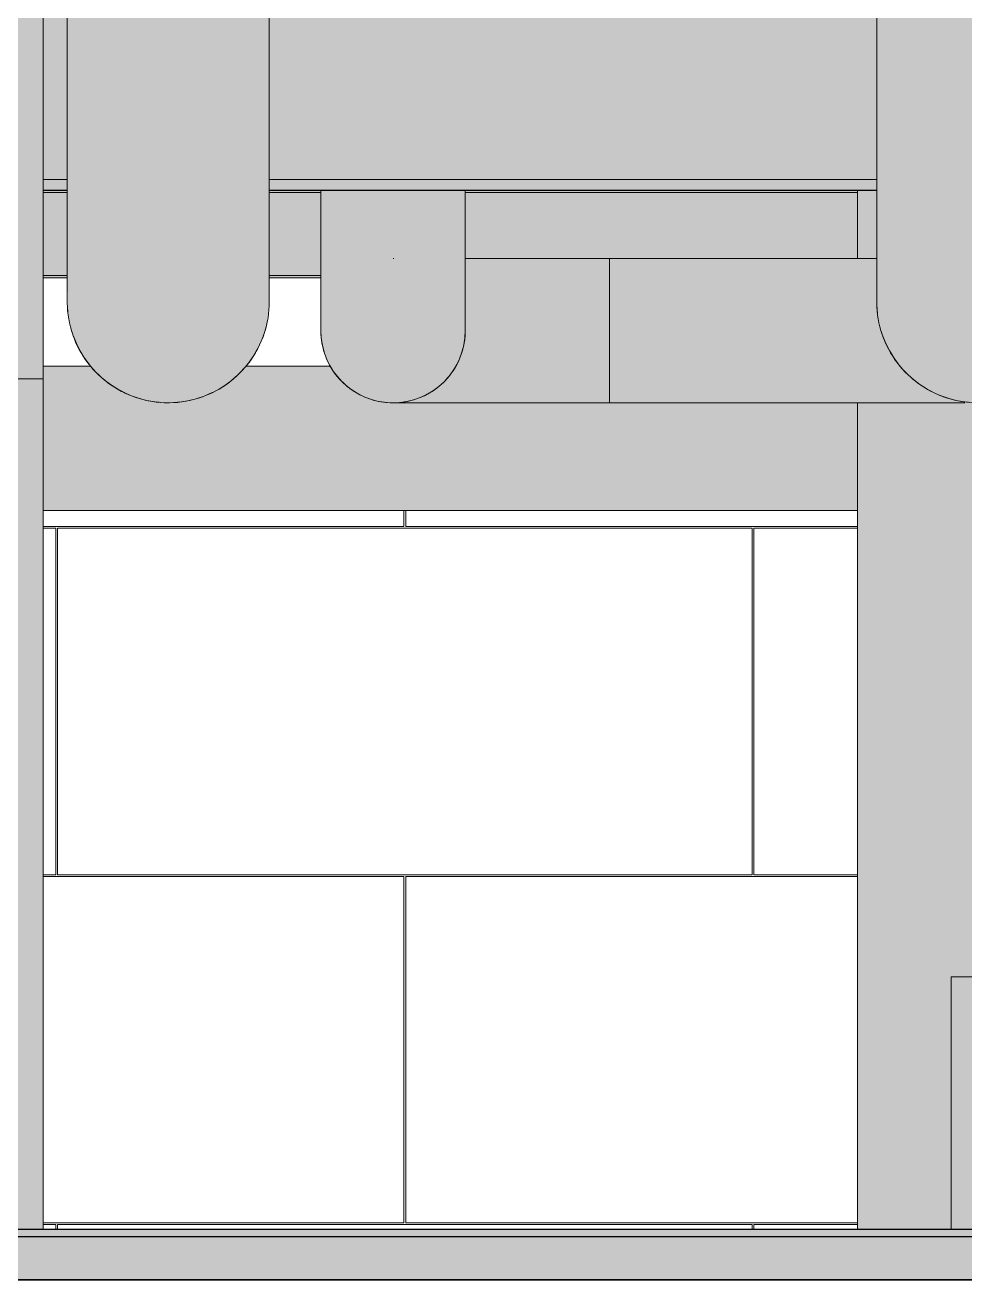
# Model space of a CAD drawing. Header units: inches. Extents: x -55396 to -733, y -290 to 853.
# Drawn here: x -13871 to -13740.7, y -6 to 167.9 of the extents above; entities that cross this region are included whole.
import ezdxf

# ---------------------------------------------------------------- set-up
doc = ezdxf.new("R2010")
doc.units = ezdxf.units.IN
doc.header["$MEASUREMENT"] = 0
for name, color, linetype, lineweight in [('A-FLOR', 192, 'Continuous', 9), ('A-WALL-PATT', 111, 'Continuous', 25), ('C-BLDG-PADS', 91, 'Continuous', 9), ('C-TOPO', 7, 'Continuous', 9), ('I-WALL', 2, 'Continuous', 9), ('L-SITE-WALL', 31, 'Continuous', 9), ('M-HVAC-DUCT', 70, 'Continuous', 9), ('M-HVAC-DUCT-ANNO', 70, 'Continuous', 9), ('Q-CASE', 31, 'Continuous', 9), ('S-BEAM', 12, 'Continuous', 9)]:
    doc.layers.add(name, color=color, linetype=linetype, lineweight=lineweight)

# ---------------------------------------------------------------- blocks, each defined once
blk = doc.blocks.new('Casework 1 - Casework 1-456223-Section 6')
at = {"layer": 'Q-CASE'}
blk.add_hatch(color=256, dxfattribs=at).paths.add_polyline_path([(-25810.96, 1), (-25742.02, 1), (-25742.02, 36), (-25850.02, 36), (-25850.02, 1)], flags=0)
for p, q in [((-25850.02, 36), (-25742.02, 36)), ((-25850.02, 1), (-25850.02, 36)), ((-25742.02, 36), (-25742.02, 1))]:
    blk.add_line(p, q, dxfattribs=at)
blk = doc.blocks.new('Round Elbow - 1_5 D-V379-Section 6')
at = {"layer": 'M-HVAC-DUCT'}
for points in [[(-25958.54, 115.55), (-25958.54, 171.55), (-25972.54, 171.55), (-25972.46, 128.57), (-25972.28, 126.93), (-25971.61, 124.58), (-25970.42, 122.19), (-25969.04, 120.32), (-25967.54, 118.83), (-25965.33, 117.33), (-25963.33, 116.4), (-25960.97, 115.76)], [(-25958.54, 115.55), (-25956.01, 115.79), (-25953.33, 116.6), (-25951.54, 117.43), (-25949.19, 119.18), (-25947.82, 120.55), (-25946.42, 122.55), (-25945.26, 125.25), (-25944.72, 127.55), (-25944.54, 130.47), (-25944.54, 171.55), (-25958.54, 171.55), (-25958.54, 115.79)]]:
    blk.add_hatch(color=256, dxfattribs=at).paths.add_polyline_path(points, flags=0)
for p, q in [((-25972.54, 171.55), (-25958.54, 171.55)), ((-25958.54, 171.55), (-25944.54, 171.55))]:
    blk.add_line(p, q, dxfattribs=at)
at = {"layer": 'M-HVAC-DUCT', "flags": 128}
for points in [[(-25972.54, 171.55), (-25972.54, 169.87), (-25972.54, 168.2), (-25972.54, 166.52), (-25972.54, 164.86), (-25972.54, 163.21), (-25972.54, 161.57), (-25972.54, 159.94), (-25972.54, 158.34), (-25972.54, 156.76), (-25972.54, 155.2), (-25972.54, 153.66), (-25972.54, 152.16), (-25972.54, 150.68), (-25972.54, 149.24), (-25972.54, 147.84), (-25972.54, 146.47), (-25972.54, 145.14), (-25972.54, 143.86), (-25972.54, 142.62), (-25972.54, 141.42), (-25972.54, 140.28), (-25972.54, 139.18), (-25972.54, 138.14), (-25972.54, 137.15), (-25972.54, 136.21), (-25972.54, 135.33), (-25972.54, 134.51), (-25972.54, 133.75), (-25972.54, 133.05), (-25972.54, 132.41), (-25972.54, 131.83), (-25972.54, 131.31), (-25972.54, 130.87), (-25972.54, 130.48), (-25972.54, 130.16), (-25972.54, 129.91), (-25972.54, 129.72), (-25972.54, 129.61), (-25972.54, 129.55), (-25972.54, 129.55)], [(-25944.54, 129.55), (-25944.54, 129.59), (-25944.54, 129.69), (-25944.54, 129.85), (-25944.54, 130.09), (-25944.54, 130.39), (-25944.54, 130.76), (-25944.54, 131.19), (-25944.54, 131.68), (-25944.54, 132.24), (-25944.54, 132.87), (-25944.54, 133.55), (-25944.54, 134.3), (-25944.54, 135.1), (-25944.54, 135.97), (-25944.54, 136.89), (-25944.54, 137.86), (-25944.54, 138.89), (-25944.54, 139.98), (-25944.54, 141.11), (-25944.54, 142.29), (-25944.54, 143.52), (-25944.54, 144.79), (-25944.54, 146.11), (-25944.54, 147.46), (-25944.54, 148.86), (-25944.54, 150.29), (-25944.54, 151.76), (-25944.54, 153.25), (-25944.54, 154.78), (-25944.54, 156.33), (-25944.54, 157.91), (-25944.54, 159.51), (-25944.54, 161.13), (-25944.54, 162.76), (-25944.54, 164.41), (-25944.54, 166.07), (-25944.54, 167.74), (-25944.54, 169.42), (-25944.54, 171.1), (-25944.54, 171.55)]]:
    blk.add_lwpolyline(points, dxfattribs=at)
at = {"layer": 'M-HVAC-DUCT'}
for start, end in [(180, 190), (270, 350), (200, 270)]:
    blk.add_arc((-25958.54, 129.55), 14, start, end, dxfattribs=at)
blk = doc.blocks.new('Round Elbow - 1_5 D-V380-Section 6')
at = {"layer": 'M-HVAC-DUCT'}
blk.add_line((-25944.54, 129.61), (-25944.54, 129.55), dxfattribs=at)
at = {"layer": 'M-HVAC-DUCT', "flags": 128}
for points in [[(-25971.71, 124.8), (-25971.78, 125), (-25971.96, 125.54), (-25972.11, 126.08), (-25972.23, 126.62), (-25972.34, 127.17), (-25972.42, 127.73), (-25972.49, 128.28), (-25972.53, 128.84), (-25972.54, 129.4), (-25972.54, 129.55)], [(-25944.54, 129.55), (-25944.55, 128.99), (-25944.59, 128.43), (-25944.64, 127.88), (-25944.72, 127.32), (-25944.75, 127.15)], [(-25944.79, 126.95), (-25944.82, 126.77), (-25944.95, 126.22), (-25945.09, 125.68), (-25945.25, 125.15), (-25945.38, 124.78)], [(-25970.45, 122.2), (-25970.62, 122.46), (-25970.89, 122.95), (-25971.15, 123.45), (-25971.38, 123.96), (-25971.59, 124.48), (-25971.69, 124.74)], [(-25945.39, 124.75), (-25945.44, 124.62), (-25945.65, 124.1), (-25945.88, 123.59), (-25946.13, 123.09), (-25946.39, 122.6), (-25946.68, 122.11), (-25946.99, 121.65), (-25947.31, 121.19), (-25947.66, 120.75), (-25947.81, 120.57)], [(-25967.57, 118.85), (-25967.78, 119.03), (-25968.19, 119.4), (-25968.59, 119.8), (-25968.97, 120.21), (-25969.33, 120.63), (-25969.68, 121.07), (-25970.01, 121.52), (-25970.32, 121.99), (-25970.43, 122.16)], [(-25948.22, 120.1), (-25948.4, 119.91), (-25948.79, 119.51), (-25949.2, 119.13), (-25949.62, 118.76), (-25950.06, 118.41), (-25950.51, 118.08), (-25950.98, 117.77), (-25951.46, 117.48), (-25951.95, 117.2), (-25952.28, 117.03)], [(-25947.83, 120.54), (-25948.02, 120.32), (-25948.19, 120.13)], [(-25964.77, 117.02), (-25965.01, 117.13), (-25965.5, 117.4), (-25965.98, 117.69), (-25966.45, 118), (-25966.9, 118.32), (-25967.35, 118.67), (-25967.53, 118.82)], [(-25963.35, 116.4), (-25963.48, 116.45), (-25964, 116.66), (-25964.51, 116.88), (-25964.76, 117.01)], [(-25952.3, 117.02), (-25952.44, 116.95), (-25952.95, 116.72), (-25953.47, 116.5), (-25953.73, 116.41)], [(-25961.01, 115.77), (-25961.33, 115.83), (-25961.87, 115.95), (-25962.41, 116.1), (-25962.95, 116.26), (-25963.32, 116.39)], [(-25959.86, 115.62), (-25960.22, 115.65), (-25960.77, 115.73), (-25960.96, 115.76)], [(-25958.54, 115.55), (-25959.1, 115.56), (-25959.66, 115.6), (-25959.81, 115.61)], [(-25954.74, 116.08), (-25955.07, 115.99), (-25955.61, 115.86), (-25956.16, 115.76), (-25956.72, 115.67), (-25957.27, 115.61), (-25957.83, 115.57), (-25958.39, 115.55), (-25958.54, 115.55)], [(-25953.77, 116.39), (-25954, 116.31), (-25954.53, 116.14), (-25954.69, 116.1)]]:
    blk.add_lwpolyline(points, dxfattribs=at)
blk = doc.blocks.new('Round Elbow - 1_5 D-V385-Section 6')
at = {"layer": 'M-HVAC-DUCT', "flags": 128}
for points in [[(-25859.52, 124.8), (-25859.6, 125), (-25859.77, 125.54), (-25859.92, 126.08), (-25860.05, 126.62), (-25860.15, 127.17), (-25860.24, 127.73), (-25860.3, 128.28), (-25860.34, 128.84), (-25860.36, 129.4), (-25860.36, 129.55)], [(-25832.36, 129.55), (-25832.37, 128.99), (-25832.4, 128.43), (-25832.46, 127.88), (-25832.54, 127.32), (-25832.57, 127.15)], [(-25832.6, 126.95), (-25832.64, 126.77), (-25832.76, 126.22), (-25832.9, 125.68), (-25833.07, 125.15), (-25833.2, 124.78)], [(-25858.27, 122.2), (-25858.43, 122.46), (-25858.7, 122.95), (-25858.96, 123.45), (-25859.19, 123.96), (-25859.41, 124.48), (-25859.5, 124.74)], [(-25833.21, 124.75), (-25833.25, 124.62), (-25833.46, 124.1), (-25833.69, 123.59), (-25833.94, 123.09), (-25834.21, 122.6), (-25834.5, 122.11), (-25834.8, 121.65), (-25835.13, 121.19), (-25835.47, 120.75), (-25835.62, 120.57)], [(-25855.38, 118.85), (-25855.59, 119.03), (-25856, 119.4), (-25856.4, 119.8), (-25856.78, 120.21), (-25857.15, 120.63), (-25857.5, 121.07), (-25857.83, 121.52), (-25858.14, 121.99), (-25858.24, 122.16)], [(-25836.03, 120.1), (-25836.21, 119.91), (-25836.6, 119.51), (-25837.01, 119.13), (-25837.44, 118.76), (-25837.88, 118.41), (-25838.33, 118.08), (-25838.79, 117.77), (-25839.27, 117.48), (-25839.76, 117.2), (-25840.09, 117.03)], [(-25835.64, 120.54), (-25835.83, 120.32), (-25836, 120.13)], [(-25852.59, 117.02), (-25852.82, 117.13), (-25853.31, 117.4), (-25853.79, 117.69), (-25854.26, 118), (-25854.72, 118.32), (-25855.16, 118.67), (-25855.34, 118.82)], [(-25851.16, 116.4), (-25851.29, 116.45), (-25851.81, 116.66), (-25852.32, 116.88), (-25852.57, 117.01)], [(-25840.11, 117.02), (-25840.26, 116.95), (-25840.77, 116.72), (-25841.28, 116.5), (-25841.54, 116.41)], [(-25848.82, 115.77), (-25849.14, 115.83), (-25849.69, 115.95), (-25850.23, 116.1), (-25850.76, 116.26), (-25851.13, 116.39)], [(-25847.68, 115.62), (-25848.03, 115.65), (-25848.59, 115.73), (-25848.77, 115.76)], [(-25846.36, 115.55), (-25846.92, 115.56), (-25847.48, 115.6), (-25847.62, 115.61)], [(-25842.55, 116.08), (-25842.88, 115.99), (-25843.43, 115.86), (-25843.98, 115.76), (-25844.53, 115.67), (-25845.09, 115.61), (-25845.65, 115.57), (-25846.21, 115.55), (-25846.36, 115.55)], [(-25841.58, 116.39), (-25841.81, 116.31), (-25842.34, 116.14), (-25842.5, 116.1)]]:
    blk.add_lwpolyline(points, dxfattribs=at)
blk = doc.blocks.new('Round Elbow - 1_5 D-928584-Section 6')
at = {"layer": 'M-HVAC-DUCT'}
h = blk.add_hatch(color=256, dxfattribs=at)
h.paths.add_polyline_path([(-25917.14, 125.54), (-25917.14, 125.54), (-25917.03, 126.03)], flags=0)
h.paths.add_polyline_path([(-25916.41, 125.54), (-25916.41, 125.54), (-25916.85, 127.57)], flags=0)
h.paths.add_polyline_path([(-25916.41, 125.54), (-25916.41, 125.54), (-25916.18, 125.96)], flags=0)
h.paths.add_polyline_path([(-25897.39, 125.53), (-25897.39, 135.53), (-25917.39, 135.53), (-25917.39, 125.54), (-25897.39, 125.53)], flags=0)
h.paths.add_polyline_path([(-25906.47, 125.53), (-25906.47, 125.53), (-25906.47, 127.27)], flags=0)
h.paths.add_polyline_path([(-25915.21, 125.53), (-25915.21, 125.54), (-25914.63, 126.24)], flags=0)
h = blk.add_hatch(color=256, dxfattribs=at)
h.paths.add_polyline_path([(-25906.47, 125.53), (-25906.47, 125.53), (-25906.47, 125.53)], flags=0)
h.paths.add_polyline_path([(-25897.39, 115.53), (-25897.39, 125.53), (-25917.39, 125.54), (-25917.71, 123.14), (-25918.45, 121.13), (-25919.45, 119.5), (-25920.81, 118.03), (-25922.76, 116.71), (-25924.3, 116.03), (-25926.68, 115.59), (-25901.01, 115.53)], flags=0)
h.paths.add_polyline_path([(-25916.41, 125.54), (-25916.41, 125.53), (-25916.56, 125.25)], flags=0)
for p, q in [((-25927.37, 135.54), (-25927.29, 135.54)), ((-25897.39, 135.53), (-25897.39, 135.34)), ((-25897.39, 135.34), (-25897.39, 134.77)), ((-25897.39, 134.77), (-25897.39, 133.85)), ((-25897.39, 133.85), (-25897.39, 132.6)), ((-25897.39, 132.6), (-25897.39, 131.09)), ((-25897.39, 131.09), (-25897.39, 129.36)), ((-25897.39, 129.36), (-25897.39, 127.48)), ((-25897.39, 127.48), (-25897.39, 125.53)), ((-25897.39, 125.53), (-25897.39, 123.58)), ((-25897.39, 123.58), (-25897.39, 121.71)), ((-25897.39, 121.71), (-25897.39, 119.98)), ((-25897.39, 119.98), (-25897.39, 118.46)), ((-25897.39, 118.46), (-25897.39, 117.22)), ((-25897.39, 117.22), (-25897.39, 116.29)), ((-25897.39, 116.29), (-25897.39, 115.72)), ((-25897.39, 115.72), (-25897.39, 115.53))]:
    blk.add_line(p, q, dxfattribs=at)
at = {"layer": 'M-HVAC-DUCT', "flags": 128}
for points in [[(-25917.4, 135.53), (-25916.5, 135.53), (-25915.56, 135.53), (-25914.6, 135.53), (-25913.6, 135.53), (-25912.58, 135.53), (-25911.53, 135.53), (-25910.46, 135.53), (-25909.37, 135.53), (-25908.26, 135.53), (-25907.13, 135.53), (-25905.99, 135.53), (-25904.83, 135.53), (-25903.67, 135.53), (-25902.49, 135.53), (-25901.3, 135.53), (-25900.11, 135.53), (-25898.91, 135.53), (-25897.71, 135.53), (-25897.39, 135.53)], [(-25897.39, 115.53), (-25898.59, 115.53), (-25899.79, 115.53), (-25900.98, 115.53), (-25902.17, 115.53), (-25903.35, 115.53), (-25904.52, 115.53), (-25905.68, 115.53), (-25906.83, 115.53), (-25907.96, 115.53), (-25909.07, 115.53), (-25910.17, 115.53), (-25911.24, 115.53), (-25912.3, 115.53), (-25913.33, 115.53), (-25914.33, 115.53), (-25915.31, 115.53), (-25916.25, 115.53), (-25917.17, 115.53), (-25918.06, 115.53), (-25918.91, 115.53), (-25919.73, 115.53), (-25920.51, 115.53), (-25921.26, 115.53), (-25921.97, 115.53), (-25922.64, 115.53), (-25923.26, 115.54), (-25923.85, 115.54), (-25924.39, 115.54), (-25924.89, 115.54), (-25925.35, 115.54), (-25925.76, 115.54), (-25926.13, 115.54), (-25926.45, 115.54), (-25926.73, 115.54), (-25926.95, 115.54), (-25927.13, 115.54), (-25927.27, 115.54), (-25927.35, 115.54), (-25927.39, 115.54), (-25927.39, 115.54)]]:
    blk.add_lwpolyline(points, dxfattribs=at)
at = {"layer": 'M-HVAC-DUCT'}
for start_param, end_param in [(6.086768, 6.283117), (5.694069, 5.795395), (5.876909, 5.890418)]:
    blk.add_ellipse((-25927.39, 125.54), major_axis=(10, 0), ratio=1, start_param=start_param, end_param=end_param, dxfattribs=at)
blk = doc.blocks.new('Round Elbow - 1_5 D-928836-Section 6')
at = {"layer": 'M-HVAC-DUCT'}
for points in [[(-25927.39, 115.54), (-25927.39, 144.95), (-25937.39, 144.9), (-25937.33, 124.89), (-25937.19, 123.55), (-25936.56, 121.58), (-25935.62, 119.88), (-25934.46, 118.46), (-25932.95, 117.22), (-25931.22, 116.3), (-25929.34, 115.73)], [(-25927.39, 115.54), (-25925.44, 115.73), (-25923.27, 116.45), (-25921.83, 117.22), (-25921.83, 117.22), (-25920.32, 118.46), (-25919.08, 119.98), (-25918.04, 122.08), (-25917.55, 123.96), (-25917.39, 126.41), (-25917.39, 144.95), (-25927.39, 144.95), (-25927.39, 115.75)]]:
    blk.add_hatch(color=256, dxfattribs=at).paths.add_polyline_path(points, flags=0)
at = {"layer": 'M-HVAC-DUCT', "flags": 128}
for points in [[(-25937.39, 144.95), (-25937.39, 143.85), (-25937.39, 142.76), (-25937.39, 141.68), (-25937.39, 140.63), (-25937.39, 139.6), (-25937.39, 138.6), (-25937.39, 137.62), (-25937.39, 136.67), (-25937.39, 135.75), (-25937.39, 134.87), (-25937.39, 134.02), (-25937.39, 133.2), (-25937.39, 132.41), (-25937.39, 131.67), (-25937.39, 130.96), (-25937.39, 130.29), (-25937.39, 129.66), (-25937.39, 129.08), (-25937.39, 128.53), (-25937.39, 128.03), (-25937.39, 127.57), (-25937.39, 127.16), (-25937.39, 126.8), (-25937.39, 126.47), (-25937.39, 126.2), (-25937.39, 125.97), (-25937.39, 125.79), (-25937.39, 125.66), (-25937.39, 125.57), (-25937.39, 125.54), (-25937.39, 125.54)], [(-25917.39, 125.54), (-25917.39, 125.56), (-25917.39, 125.63), (-25917.39, 125.75), (-25917.39, 125.92), (-25917.39, 126.13), (-25917.39, 126.4), (-25917.39, 126.7), (-25917.39, 127.06), (-25917.39, 127.46), (-25917.39, 127.9), (-25917.39, 128.39), (-25917.39, 128.93), (-25917.39, 129.5), (-25917.39, 130.12), (-25917.39, 130.78), (-25917.39, 131.47), (-25917.39, 132.21), (-25917.39, 132.98), (-25917.39, 133.79), (-25917.39, 134.63), (-25917.39, 135.51), (-25917.39, 136.42), (-25917.39, 137.36), (-25917.39, 138.33), (-25917.39, 139.33), (-25917.39, 140.35), (-25917.39, 141.4), (-25917.39, 142.47), (-25917.39, 143.56), (-25917.39, 144.66), (-25917.39, 144.95)], [(-25927.39, 115.54), (-25927.79, 115.54), (-25928.19, 115.57), (-25928.59, 115.61), (-25928.98, 115.66), (-25929.38, 115.74), (-25929.77, 115.82), (-25930.15, 115.93), (-25930.54, 116.04), (-25930.91, 116.18), (-25931.28, 116.33), (-25931.65, 116.49), (-25932.01, 116.67), (-25932.36, 116.86), (-25932.7, 117.06), (-25933.04, 117.28), (-25933.36, 117.51), (-25933.68, 117.76), (-25933.98, 118.02), (-25934.28, 118.29), (-25934.56, 118.57), (-25934.84, 118.86), (-25935.1, 119.16), (-25935.35, 119.48), (-25935.58, 119.8), (-25935.8, 120.13), (-25936.01, 120.47), (-25936.21, 120.82), (-25936.39, 121.18), (-25936.56, 121.54), (-25936.71, 121.91), (-25936.85, 122.29), (-25936.97, 122.67), (-25937.08, 123.05), (-25937.17, 123.44), (-25937.24, 123.84), (-25937.3, 124.23), (-25937.35, 124.63), (-25937.38, 125.03), (-25937.39, 125.43), (-25937.39, 125.54)], [(-25917.39, 125.54), (-25917.4, 125.14), (-25917.42, 124.74), (-25917.46, 124.34), (-25917.52, 123.94), (-25917.59, 123.55), (-25917.68, 123.16), (-25917.78, 122.77), (-25917.9, 122.39), (-25918.03, 122.01), (-25918.18, 121.64), (-25918.34, 121.28), (-25918.52, 120.92), (-25918.71, 120.57), (-25918.92, 120.22), (-25919.14, 119.89), (-25919.37, 119.56), (-25919.61, 119.25), (-25919.87, 118.94), (-25920.14, 118.65), (-25920.42, 118.36), (-25920.72, 118.09), (-25921.02, 117.83), (-25921.33, 117.58), (-25921.66, 117.34), (-25921.99, 117.12), (-25922.33, 116.91), (-25922.68, 116.72), (-25923.03, 116.53), (-25923.4, 116.37), (-25923.77, 116.22), (-25924.14, 116.08), (-25924.52, 115.96), (-25924.91, 115.85), (-25925.3, 115.76), (-25925.69, 115.68), (-25926.09, 115.62), (-25926.48, 115.58), (-25926.88, 115.55), (-25927.28, 115.54), (-25927.39, 115.54)]]:
    blk.add_lwpolyline(points, dxfattribs=at)
at = {"layer": 'M-HVAC-DUCT'}
for start, end in [(180, 270), (270, 360)]:
    blk.add_arc((-25927.39, 125.54), 10, start, end, dxfattribs=at)
blk = doc.blocks.new('W-Wide Flange - W12X19-1098908-Section 6')
at = {"layer": 'S-BEAM'}
h = blk.add_hatch(color=256, dxfattribs=at)
h.paths.add_polyline_path([(-26260.64, 144.7), (-26128.02, 144.78), (-26128.02, 144.95), (-26260.64, 144.95), (-26260.64, 144.78)], flags=0)
h.paths.add_polyline_path([(-25863.02, 144.7), (-25863.02, 144.95), (-25917.39, 144.9), (-25917.39, 144.7), (-25880.07, 144.7)], flags=0)
h.paths.add_polyline_path([(-25944.54, 144.7), (-25937.39, 144.78), (-25937.39, 144.95), (-25944.54, 144.95), (-25944.54, 144.78)], flags=0)
h.paths.add_polyline_path([(-25975.89, 144.7), (-25972.54, 144.78), (-25972.54, 144.95), (-25975.89, 144.95), (-25975.89, 144.78)], flags=0)
h = blk.add_hatch(color=256, dxfattribs=at)
h.paths.add_polyline_path([(-25944.3, 144.18), (-25937.39, 144.18), (-25937.39, 144.7), (-25944.54, 144.62), (-25944.54, 144.18)], flags=0)
h.paths.add_polyline_path([(-26260.23, 144.18), (-26128.02, 144.18), (-26128.02, 144.7), (-26260.64, 144.63), (-26260.64, 144.18)], flags=0)
h.paths.add_polyline_path([(-25975.89, 144.18), (-25972.54, 144.18), (-25972.54, 144.7), (-25975.89, 144.62), (-25975.89, 144.3)], flags=0)
h.paths.add_polyline_path([(-25863.02, 144.18), (-25863.02, 144.7), (-25917.39, 144.62), (-25917.39, 144.18), (-25880.07, 144.18)], flags=0)
h = blk.add_hatch(color=256, dxfattribs=at)
h.paths.add_polyline_path([(-26260.64, 133.73), (-26128.02, 133.73), (-26128.02, 144.18), (-26260.64, 144.18), (-26260.64, 135.02)], flags=0)
h.paths.add_polyline_path([(-25937.39, 133.73), (-25937.39, 144.18), (-25944.54, 144.18), (-25944.54, 133.73), (-25940.55, 133.73)], flags=0)
h.paths.add_polyline_path([(-25975.89, 133.73), (-25972.54, 133.73), (-25972.58, 144.18), (-25975.89, 144.18), (-25975.89, 135.02)], flags=0)
h.paths.add_polyline_path([(-25863.02, 135.53), (-25863.02, 144.18), (-25917.39, 144.18), (-25917.39, 135.53), (-25880.07, 135.53)], flags=0)
h = blk.add_hatch(color=256, dxfattribs=at)
h.paths.add_polyline_path([(-25937.39, 133.2), (-25937.39, 133.73), (-25944.54, 133.71), (-25944.54, 133.2), (-25940.55, 133.2)], flags=0)
h.paths.add_polyline_path([(-26156.55, 133.2), (-26128.02, 133.27), (-26128.02, 133.73), (-26260.64, 133.73), (-26260.64, 133.2), (-26191.11, 133.2)], flags=0)
h.paths.add_polyline_path([(-25975.89, 133.2), (-25972.54, 133.27), (-25972.54, 133.73), (-25975.89, 133.72), (-25975.89, 133.22)], flags=0)
h = blk.add_hatch(color=256, dxfattribs=at)
h.paths.add_polyline_path([(-25940.55, 132.85), (-25937.39, 132.85), (-25937.39, 133.2), (-25944.54, 133.18), (-25944.52, 132.85), (-25944.1, 132.85)], flags=0)
h.paths.add_polyline_path([(-26260.23, 132.85), (-26128.02, 132.85), (-26128.02, 133.2), (-26260.64, 133.2), (-26260.64, 132.85)], flags=0)
h.paths.add_polyline_path([(-25975.89, 132.85), (-25972.54, 132.85), (-25972.55, 133.2), (-25975.89, 133.2)], flags=0)
for p, q in [((-25975.89, 144.7), (-25972.54, 144.7)), ((-25944.54, 144.7), (-25937.39, 144.7)), ((-25917.39, 144.7), (-25863.02, 144.7)), ((-25975.89, 133.2), (-25972.54, 133.2)), ((-25975.89, 132.85), (-25972.54, 132.85)), ((-25944.54, 133.2), (-25937.39, 133.2)), ((-25944.54, 132.85), (-25937.39, 132.85))]:
    blk.add_line(p, q, dxfattribs=at)
blk = doc.blocks.new('columns and girder2 - one-V463-Section 6')
at = {"layer": 'S-BEAM'}
for points in [[(-25983.75, 118.85), (-25975.89, 118.85), (-25975.89, 294.08), (-25985.89, 294.08), (-25985.89, 118.85)], [(-25985.89, 1), (-25975.89, 1), (-25975.89, 118.85), (-25985.89, 118.85), (-25985.89, 76.43)]]:
    blk.add_hatch(color=256, dxfattribs=at).paths.add_polyline_path(points, flags=0)
for p, q in [((-25975.89, 294.08), (-25975.89, 118.85)), ((-25975.89, 118.85), (-25985.89, 118.85)), ((-25975.89, 118.85), (-25975.89, 1))]:
    blk.add_line(p, q, dxfattribs=at)
blk = doc.blocks.new('Girt_C - 10_D-1179802-Section 6')
at = {"layer": 'S-BEAM'}
h = blk.add_hatch(color=256, dxfattribs=at)
h.paths.add_polyline_path([(-25741.84, 145.13), (-25739.64, 145.13), (-25739.64, 146.5), (-25832.36, 146.5), (-25832.36, 145.13), (-25759.12, 145.13)], flags=0)
h.paths.add_polyline_path([(-26260.23, 145.13), (-25985.89, 145.13), (-25985.89, 146.5), (-26260.64, 146.5), (-26260.64, 145.13)], flags=0)
h.paths.add_polyline_path([(-25860.36, 145.13), (-25860.36, 146.5), (-25944.54, 146.5), (-25944.54, 145.13), (-25862.79, 145.13)], flags=0)
h.paths.add_polyline_path([(-25972.54, 145.13), (-25972.54, 146.5), (-25975.89, 146.5), (-25975.89, 145.13), (-25975.11, 145.13)], flags=0)
h = blk.add_hatch(color=256, dxfattribs=at)
h.paths.add_polyline_path([(-25739.64, 144.95), (-25739.64, 145.13), (-25832.36, 145.13), (-25832.36, 144.95), (-25741.84, 144.95)], flags=0)
h.paths.add_polyline_path([(-26018.31, 144.95), (-25985.89, 145.01), (-25985.89, 145.13), (-26260.64, 145.13), (-26260.64, 144.95), (-26026.95, 144.95)], flags=0)
h.paths.add_polyline_path([(-25860.36, 144.95), (-25860.36, 145.13), (-25944.54, 145.13), (-25944.54, 144.95), (-25862.79, 144.95)], flags=0)
h.paths.add_polyline_path([(-25975.89, 144.95), (-25972.54, 145.01), (-25972.54, 145.13), (-25975.89, 145.13), (-25975.89, 144.95)], flags=0)
for p, q in [((-25975.89, 144.95), (-25972.54, 144.95)), ((-25944.54, 144.95), (-25860.36, 144.95))]:
    blk.add_line(p, q, dxfattribs=at)

msp = doc.modelspace()

# ---------------------------------------------------------------- hatches: boundary and pattern name
at = {"layer": 'A-FLOR'}
msp.add_hatch(color=256, dxfattribs=at).paths.add_polyline_path([(-13357.97, 0), (-12496, 0), (-12496, 1), (-13903.25, 1), (-13903.25, 0), (-13392.53, 0)], flags=0)
at = {"layer": 'A-WALL-PATT', "lineweight": 9}
h = msp.add_hatch(dxfattribs=at)
h.set_pattern_fill('FP_29', color=256, style=0, pattern_type=2)
h.set_pattern_definition([(90, (-37026.9, -1108), (-193, -193), [48, -145]), (180, (-37026.9, -1108), (-2e-14, -193), [96.25, -96.75]), (270, (-37123.16, -1060), (-193, -193), [48, -145]), (180, (-37026.9, -1060), (-2e-14, -193), [96.25, -96.75]), (270, (-37123.4, -1060), (-193, -193), [48, -145]), (180, (-37123.4, -1060), (-2e-14, -193), [96.25, -96.75]), (90, (-37219.66, -1108), (-193, -193), [48, -145]), (180, (-37123.4, -1108), (-2e-14, -193), [96.25, -96.75]), (90, (-37074.9, -1059.75), (-193, -193), [48, -145]), (180, (-37026.66, -1059.75), (-2e-14, -193), [48.25, -144.75]), (180, (-37026.66, -1011.75), (-2e-14, -193), [48.25, -144.75]), (90, (-37171.4, -1059.75), (-193, -193), [48, -145]), (180, (-37075.16, -1059.75), (-2e-14, -193), [96.25, -96.75]), (270, (-37075.16, -1011.75), (-193, -193), [48, -145]), (180, (-37075.16, -1011.75), (-2e-14, -193), [96.25, -96.75]), (180, (-37171.66, -1059.75), (-2e-14, -193), [48, -145]), (270, (-37171.66, -1011.75), (-193, -193), [48, -145]), (180, (-37171.66, -1011.75), (-2e-14, -193), [48, -145]), (90, (-37026.9, -1011.5), (-193, -193), [48, -145]), (180, (-37026.9, -1011.5), (-2e-14, -193), [96.25, -96.75]), (270, (-37123.16, -963.5), (-193, -193), [48, -145]), (180, (-37026.9, -963.5), (-2e-14, -193), [96.25, -96.75]), (270, (-37123.4, -963.5), (-193, -193), [48, -145]), (180, (-37123.4, -963.5), (-2e-14, -193), [96.25, -96.75]), (270, (-37219.66, -963.5), (-193, -193), [48, -145]), (180, (-37123.4, -1011.5), (-2e-14, -193), [96.25, -96.75]), (90, (-37074.9, -963.25), (-193, -193), [48, -145]), (180, (-37026.66, -963.25), (-2e-14, -193), [48.25, -144.75]), (180, (-37026.66, -915.25), (-2e-14, -193), [48.25, -144.75]), (90, (-37171.4, -963.25), (-193, -193), [48, -145]), (180, (-37075.16, -963.25), (-2e-14, -193), [96.25, -96.75]), (270, (-37075.16, -915.25), (-193, -193), [48, -145]), (180, (-37075.16, -915.25), (-2e-14, -193), [96.25, -96.75]), (180, (-37171.66, -963.25), (-2e-14, -193), [48, -145]), (270, (-37171.66, -915.25), (-193, -193), [48, -145]), (180, (-37171.66, -915.25), (-2e-14, -193), [48, -145])])
h.paths.add_polyline_path([(-12597.67, 1), (-12522.62, 1), (-12522.62, 98.25), (-12431, 98.25), (-12431, 176), (-12710.5, 176), (-12710.5, 1)], flags=0)
h.paths.add_polyline_path([(-12720.5, 1), (-12720.5, 176), (-12838.24, 176), (-12841.96, 164.31), (-12837.28, 164.31), (-12837.21, 160.19), (-12837.09, 160.19), (-12837.09, 157.56), (-12815.21, 157.56), (-12815.21, 156), (-12813.21, 156), (-12813.21, 114), (-12843.74, 113.93), (-12844.23, 113.11), (-12844.38, 112.5), (-12845.05, 108.24), (-12845.27, 104.39), (-12845.29, 101.31), (-12853.21, 101.31), (-12853.18, 105.72), (-12853.51, 109.44), (-12854.27, 113.3), (-12854.79, 114), (-12885.21, 114.02), (-12885.21, 156), (-12883.21, 156), (-12883.21, 157.56), (-12861.34, 157.56), (-12861.27, 160.19), (-12861.15, 160.19), (-12861.09, 164.31), (-12856.47, 164.31), (-12860.19, 176), (-13000, 176), (-13000, 1), (-12812.12, 1), (-12812.12, 98.25), (-12738.25, 98.25), (-12738.25, 1)], flags=0)
h.paths.add_polyline_path([(-13150.61, 1), (-13053.37, 1), (-13053.37, 98.25), (-13010, 98.25), (-13010, 176), (-13289.5, 176), (-13289.5, 1), (-13288.85, 1)], flags=0)
h.paths.add_polyline_path([(-13632.25, 1), (-13589, 1), (-13589, 176), (-13724.96, 176), (-13724.96, 146.5), (-13632.25, 146.5), (-13632.25, 76.43)], flags=0)
h.paths.add_polyline_path([(-13579, 1), (-13455.37, 1), (-13455.37, 98.25), (-13374.87, 98.25), (-13374.87, 1), (-13299.5, 1), (-13299.5, 176), (-13503.8, 176), (-13507.53, 164.31), (-13502.84, 164.31), (-13502.78, 160.19), (-13502.66, 160.19), (-13502.66, 157.56), (-13480.78, 157.56), (-13480.78, 156), (-13478.78, 156), (-13478.78, 114), (-13509.31, 113.93), (-13509.82, 113.35), (-13509.87, 113.28), (-13510.71, 107.11), (-13510.84, 104.39), (-13510.86, 101.31), (-13518.78, 101.31), (-13518.75, 105.72), (-13519.01, 109.05), (-13519.85, 113.43), (-13520.02, 113.58), (-13520.34, 114), (-13550.78, 114), (-13550.78, 156), (-13548.78, 156), (-13548.78, 157.56), (-13526.91, 157.56), (-13526.83, 160.19), (-13526.72, 160.19), (-13526.66, 164.31), (-13522.03, 164.31), (-13525.76, 176), (-13579, 176), (-13579, 29.58)], flags=0)
h.paths.add_polyline_path([(-11552.5, 98.25), (-11273, 98.25), (-11273, 176), (-11552.5, 176), (-11552.5, 115.49)], flags=0)
h.paths.add_polyline_path([(-12321.19, 98.25), (-12141.5, 98.25), (-12141.5, 176), (-12421, 176), (-12421, 98.25), (-12390.31, 98.25)], flags=0)
h.paths.add_polyline_path([(-11263, 98.25), (-10983.5, 98.25), (-10983.5, 176), (-11263, 176), (-11263, 115.49)], flags=0)
h.paths.add_polyline_path([(-11562.5, 98.25), (-11562.5, 176), (-11842, 176), (-11842, 98.25), (-11630.01, 98.25)], flags=0)
h.paths.add_polyline_path([(-10748.75, 98.25), (-10694.75, 98.25), (-10694.75, 176), (-10706.5, 176), (-10706.55, 144.78), (-10706.74, 142.8), (-10707.65, 139.9), (-10708.59, 138.01), (-10710.15, 135.95), (-10712.15, 134.16), (-10714.63, 132.7), (-10716.67, 131.91), (-10719.21, 131.44), (-10721.79, 131.44), (-10724.49, 131.98), (-10727.09, 133.06), (-10727.81, 133.47), (-10729.52, 134.67), (-10731.47, 136.73), (-10732.81, 138.78), (-10733.76, 141.02), (-10734.3, 143.08), (-10734.5, 146.3), (-10734.5, 176), (-10973.5, 176), (-10973.5, 98.25), (-10766.03, 98.25)], flags=0)
h.paths.add_polyline_path([(-12131.5, 98.25), (-11852, 98.25), (-11852, 176), (-12131.5, 176), (-12131.5, 114.74)], flags=0)
h.paths.add_polyline_path([(-10754.92, 112.79), (-10757.39, 113.01), (-10759.89, 113.72), (-10761.92, 114.67), (-10764.22, 116.38), (-10765.86, 118.1), (-10767.18, 120.1), (-10768.15, 122.31), (-10768.74, 124.8), (-10768.92, 127.09), (-10768.71, 129.52), (-10768.07, 131.88), (-10767.04, 134.09), (-10765.64, 136.08), (-10763.92, 137.81), (-10761.92, 139.21), (-10759.71, 140.24), (-10757.35, 140.87), (-10754.92, 141.08), (-10752.49, 140.87), (-10750.13, 140.24), (-10747.92, 139.21), (-10745.92, 137.81), (-10744.19, 136.08), (-10742.79, 134.09), (-10741.76, 131.88), (-10741.13, 129.52), (-10740.92, 126.8), (-10741.13, 124.37), (-10741.76, 122.01), (-10742.79, 119.8), (-10744.46, 117.53), (-10745.92, 116.07), (-10747.92, 114.67), (-10750.13, 113.64), (-10752.49, 113), (-10754.22, 112.85)], flags=0)
h.paths.add_polyline_path([(-10684, 146.25), (-10684, 146.25), (-10684, 149.67)], flags=0)
h.paths.add_polyline_path([(-13752.96, 146.5), (-13752.96, 176), (-13837.15, 176), (-13837.15, 146.5), (-13753.89, 146.5)], flags=0)
h.paths.add_polyline_path([(-13865.15, 146.5), (-13865.15, 176), (-13868.5, 176), (-13868.5, 146.5), (-13866.08, 146.5)], flags=0)
h.paths.add_polyline_path([(-13878.5, 146.5), (-13878.5, 176), (-14153.25, 176), (-14153.25, 146.5), (-13885, 146.5)], flags=0)
h.paths.add_polyline_path([(-12855.84, 157.94), (-12857.06, 157.56), (-12856.72, 157.62), (-12856.72, 157.71), (-12856.65, 157.72)], flags=0)
h.paths.add_polyline_path([(-12854.31, 157.56), (-12855.15, 160.19), (-12859.09, 160.19), (-12859.09, 157.94), (-12855.84, 157.94), (-12855.84, 157.56)], flags=0)
h.paths.add_polyline_path([(-12841.36, 157.56), (-12841.5, 157.68), (-12841.67, 157.66), (-12841.67, 157.56), (-12841.37, 157.56)], flags=0)
h.paths.add_polyline_path([(-13522.38, 157.56), (-13522.28, 157.62), (-13522.28, 157.71), (-13522.49, 157.56)], flags=0)
h.paths.add_polyline_path([(-13506.93, 157.56), (-13507.07, 157.68), (-13507.23, 157.66), (-13507.23, 157.56), (-13506.94, 157.56)], flags=0)
h.paths.add_polyline_path([(-12844.12, 157.56), (-12842.59, 157.62), (-12842.59, 157.94), (-12839.34, 157.94), (-12839.34, 160.19), (-12843.28, 160.19), (-12844.11, 157.58)], flags=0)
h.paths.add_polyline_path([(-13521.41, 157.56), (-13519.9, 157.62), (-13520.72, 160.19), (-13524.66, 160.19), (-13524.66, 157.94), (-13521.41, 157.94), (-13521.41, 157.58)], flags=0)
h.paths.add_polyline_path([(-13508.16, 157.56), (-13508.16, 157.94), (-13504.91, 157.94), (-13504.91, 160.19), (-13508.85, 160.19), (-13509.68, 157.56)], flags=0)
h.paths.add_polyline_path([(-12853.19, 164.31), (-12852.53, 164.31), (-12852.53, 176), (-12856.92, 176), (-12853.19, 164.31)], flags=0)
h.paths.add_polyline_path([(-13518.76, 164.31), (-13518.09, 164.31), (-13518.09, 176), (-13522.49, 176), (-13518.76, 164.31)], flags=0)
h.paths.add_polyline_path([(-13510.8, 164.31), (-13507.07, 176), (-13511.47, 176), (-13511.47, 164.31)], flags=0)
h.paths.add_polyline_path([(-12845.23, 164.31), (-12841.51, 176), (-12845.9, 176), (-12845.9, 164.31)], flags=0)
h = msp.add_hatch(dxfattribs=at)
h.set_pattern_fill('FP_37', color=256, style=0, pattern_type=2)
h.set_pattern_definition([(90, (-37991.9, 146.5), (-193, -193), [48, -145]), (180, (-37991.9, 146.5), (-2e-14, -193), [96.25, -96.75]), (270, (-38088.16, 194.5), (-193, -193), [48, -145]), (180, (-37991.9, 194.5), (-2e-14, -193), [96.25, -96.75]), (270, (-38088.4, 194.5), (-193, -193), [48, -145]), (180, (-38088.4, 194.5), (-2e-14, -193), [96.25, -96.75]), (90, (-38184.66, 146.5), (-193, -193), [48, -145]), (180, (-38088.4, 146.5), (-2e-14, -193), [96.25, -96.75]), (90, (-38039.9, 194.75), (-193, -193), [48, -145]), (180, (-37991.66, 194.75), (-2e-14, -193), [48.25, -144.75]), (180, (-37991.66, 242.75), (-2e-14, -193), [48.25, -144.75]), (90, (-38136.4, 194.75), (-193, -193), [48, -145]), (180, (-38040.16, 194.75), (-2e-14, -193), [96.25, -96.75]), (270, (-38040.16, 242.75), (-193, -193), [48, -145]), (180, (-38040.16, 242.75), (-2e-14, -193), [96.25, -96.75]), (180, (-38136.66, 194.75), (-2e-14, -193), [48, -145]), (270, (-38136.66, 242.75), (-193, -193), [48, -145]), (180, (-38136.66, 242.75), (-2e-14, -193), [48, -145]), (90, (-37991.9, 243), (-193, -193), [48, -145]), (180, (-37991.9, 243), (-2e-14, -193), [96.25, -96.75]), (270, (-38088.16, 291), (-193, -193), [48, -145]), (180, (-37991.9, 291), (-2e-14, -193), [96.25, -96.75]), (270, (-38088.4, 291), (-193, -193), [48, -145]), (180, (-38088.4, 291), (-2e-14, -193), [96.25, -96.75]), (270, (-38184.66, 291), (-193, -193), [48, -145]), (180, (-38088.4, 243), (-2e-14, -193), [96.25, -96.75]), (90, (-38039.9, 291.25), (-193, -193), [48, -145]), (180, (-37991.66, 291.25), (-2e-14, -193), [48.25, -144.75]), (180, (-37991.66, 339.25), (-2e-14, -193), [48.25, -144.75]), (90, (-38136.4, 291.25), (-193, -193), [48, -145]), (180, (-38040.16, 291.25), (-2e-14, -193), [96.25, -96.75]), (270, (-38040.16, 339.25), (-193, -193), [48, -145]), (180, (-38040.16, 339.25), (-2e-14, -193), [96.25, -96.75]), (180, (-38136.66, 291.25), (-2e-14, -193), [48, -145]), (270, (-38136.66, 339.25), (-193, -193), [48, -145]), (180, (-38136.66, 339.25), (-2e-14, -193), [48, -145])])
h.paths.add_polyline_path([(-13755.62, 1), (-13755.62, 100.6), (-13868.5, 100.6), (-13868.5, 1), (-13841.8, 1)], flags=0)
h.paths.add_polyline_path([(-13828.85, 120.6), (-13828.64, 120.6), (-13829.26, 121.8), (-13829.83, 123.88), (-13830, 126.41), (-13830, 132.85), (-13837.15, 132.85), (-13837.22, 128.82), (-13837.41, 126.9), (-13838.15, 124.38), (-13839.25, 122.18), (-13840.37, 120.6), (-13828.93, 120.6)], flags=0)
h.paths.add_polyline_path([(-13868.5, 120.6), (-13861.91, 120.6), (-13863.46, 122.95), (-13864.44, 125.25), (-13864.96, 127.35), (-13865.15, 130.47), (-13865.15, 132.85), (-13868.5, 132.85), (-13868.5, 125.25)], flags=0)
at = {"layer": 'C-BLDG-PADS'}
h = msp.add_hatch(dxfattribs=at)
h.set_pattern_fill('FP_28', color=256, style=0, pattern_type=2)
h.set_pattern_definition([(50, (-38141.46, 98.42), (55.0854, -4.81984), [5.76, -63.36]), (355, (-38141.46, 98.42), (-10.65569, 57.76853), [4.608, -50.688]), (100.451, (-38136.87, 98.02), (44.42947, 52.94866), [4.895, -53.848]), (46.184, (-38141.46, 113.78), (81.96444, -12.71212), [8.64, -95.04]), (96.636, (-38134.63, 112.72), (71.7815, 74.81238), [7.343, -80.772]), (351.184, (-38141.46, 113.78), (71.78195, 74.81243), [6.912, -76.032]), (21, (-38133.78, 109.94), (45.84207, -30.92146), [5.76, -63.36]), (326, (-38133.78, 109.94), (18.68706, 55.69148), [4.608, -50.688]), (71.451, (-38129.96, 107.363), (64.52891, 24.77011), [4.895, -53.848]), (37.5, (-38141.46, 98.42), (0.933895, 25.566816), [2.534, -47.539, 2.534, -48.922, -50.88]), (37.5, (-38141.46, 98.42), (0.933895, 25.566816), [-101.53, 2.534, -48.346]), (7.5, (-38141.46, 98.42), (20.20404, 30.291303), [2.534, -26.803, 2.534, -46.387, -19.392]), (7.5, (-38141.46, 98.42), (20.20404, 30.291303), [-78.259, 2.534, -16.858]), (327.5, (-38158.586, 98.42), (40.997785, -1.732403), [2.534, -16.666, 2.534, -57.37, -79.488]), (327.5, (-38158.586, 98.42), (40.997785, -1.732403), [-79.104, 2.534, -76.954]), (317.5, (-38166.266, 98.42), (44.788883, 7.68784), [2.534, -22.426, 2.534, -37.248, -56.448]), (317.5, (-38166.266, 98.42), (44.788883, 7.68784), [-64.742, 2.534, -53.914])])
h.paths.add_polyline_path([(-14166, -6), (-9958.75, -6), (-9958.75, 0), (-14166, 0), (-14166, -1.7)], flags=0)
at = {"layer": 'I-WALL'}
h = msp.add_hatch(color=256, dxfattribs=at)
h.paths.add_polyline_path([(-13754.82, 1), (-13742.62, 1), (-13742.62, 36), (-13691.5, 36), (-13691.5, 87), (-13653.5, 87), (-13653.5, 36), (-13634.62, 36), (-13634.62, 106.54), (-13643.75, 106.53), (-13644.92, 104.57), (-13646.3, 103.09), (-13647.88, 101.94), (-13649.79, 101.09), (-13651.84, 100.65), (-13654.29, 100.73), (-13656.31, 101.24), (-13656.71, 101.36), (-13658.44, 102.28), (-13659.95, 103.53), (-13661.2, 105.04), (-13662.02, 106.54), (-13681.04, 106.59), (-13683.54, 107.21), (-13684.2, 107.5), (-13685.97, 108.56), (-13687.29, 109.73), (-13688.47, 111.27), (-13689.24, 112.71), (-13689.81, 114.58), (-13689.92, 115.55), (-13755.62, 115.49), (-13755.62, 1)], flags=0)
h.paths.add_polyline_path([(-13724.96, 135.53), (-13720.75, 135.53), (-13720.75, 144.95), (-13724.96, 144.95), (-13724.96, 135.53)], flags=0)
h.paths.add_polyline_path([(-13752.96, 135.53), (-13752.96, 144.95), (-13755.62, 144.95), (-13755.62, 135.53), (-13753.5, 135.53)], flags=0)
h.paths.add_polyline_path([(-13636.3, 135.55), (-13636.3, 144.95), (-13680.75, 144.95), (-13680.75, 135.55), (-13638.3, 135.55)], flags=0)
h.paths.add_polyline_path([(-13680.75, 135.55), (-13680.75, 135.55), (-13680.75, 144.95), (-13700.75, 144.95), (-13700.75, 137.54), (-13700.75, 137.54), (-13700.74, 135.55), (-13680.75, 135.55)], flags=0)
at = {"layer": 'M-HVAC-DUCT', "lineweight": 5}
for points in [[(-13752.33, 125.53), (-13752.78, 127.48), (-13752.96, 130.47), (-13752.96, 135.53), (-13790, 135.53), (-13789.96, 125.53), (-13752.45, 125.53)], [(-13740.75, 115.53), (-13740.79, 115.71), (-13741.49, 115.79), (-13743.75, 116.4), (-13746.28, 117.64), (-13747.98, 118.85), (-13749.69, 120.55), (-13751.27, 122.95), (-13752.26, 125.25), (-13752.33, 125.53), (-13790, 125.53), (-13789.96, 115.53), (-13740.79, 115.53)]]:
    msp.add_hatch(color=256, dxfattribs=at).paths.add_polyline_path(points, flags=0)
h = msp.add_hatch(color=256, dxfattribs=at)
h.paths.add_polyline_path([(-14095.05, 110.6), (-14020.62, 110.6), (-14020.62, 120.6), (-14097, 120.6), (-14097, 110.6)], flags=0)
h.paths.add_polyline_path([(-13868.5, 110.6), (-13755.62, 110.6), (-13755.62, 115.53), (-13821.04, 115.59), (-13823.43, 116.18), (-13824, 116.39), (-13825.58, 117.25), (-13827.27, 118.71), (-13828.52, 120.37), (-13828.64, 120.6), (-13840.43, 120.55), (-13842.71, 118.38), (-13844.91, 117.02), (-13847.74, 116.01), (-13849.86, 115.61), (-13852.44, 115.61), (-13855.16, 116.15), (-13857.74, 117.24), (-13858.5, 117.67), (-13860.24, 118.91), (-13861.93, 120.6), (-13868.5, 120.6), (-13868.5, 111.67)], flags=0)
h = msp.add_hatch(color=256, dxfattribs=at)
h.paths.add_polyline_path([(-14049.16, 100.6), (-14020.62, 100.6), (-14020.62, 110.6), (-14097, 110.6), (-14097, 100.6), (-14083.71, 100.6)], flags=0)
h.paths.add_polyline_path([(-13755.62, 100.6), (-13755.62, 110.6), (-13868.5, 110.6), (-13868.5, 100.6), (-13772.68, 100.6)], flags=0)
at = {"layer": 'M-HVAC-DUCT-ANNO'}
h = msp.add_hatch(color=256, dxfattribs=at)
h.paths.add_polyline_path([(-13850.47, 115.61), (-13849.86, 115.61), (-13850.16, 115.64), (-13850.44, 115.61)], flags=0)
h.paths.add_polyline_path([(-13847.98, 115.96), (-13847.16, 116.15), (-13847.29, 116.15), (-13847.82, 116.01)], flags=0)
msp.add_hatch(color=256, dxfattribs=at).paths.add_polyline_path([(-13819.44, 115.59), (-13818.95, 115.59), (-13818.96, 115.64)], flags=0)

# ---------------------------------------------------------------- linework, layer by layer
at = {"layer": 'A-FLOR', "lineweight": 25}
for p, q in [((-12496, 1), (-13903.25, 1)), ((-13903.25, 0), (-12496, 0))]:
    msp.add_line(p, q, dxfattribs=at)
at = {"layer": 'C-BLDG-PADS'}
for p, q in [((-9958.75, 0), (-14163.25, 0)), ((-14166, -6), (-9958.75, -6))]:
    msp.add_line(p, q, dxfattribs=at)
at = {"layer": 'C-TOPO', "lineweight": 35}
msp.add_line((-14166, -6.01), (-13273.86, -6.01), dxfattribs=at)
at = {"layer": 'C-TOPO'}
msp.add_line((-13273.86, -6.01), (-14166, -6.01), dxfattribs=at)
at = {"layer": 'I-WALL'}
for p, q in [((-13755.62, 144.95), (-13755.62, 135.53)), ((-13755.62, 115.49), (-13755.62, 1))]:
    msp.add_line(p, q, dxfattribs=at)
at = {"layer": 'L-SITE-WALL'}
for p, q in [((-13868.5, 146.5), (-13865.15, 146.5)), ((-13837.15, 146.5), (-13752.96, 146.5))]:
    msp.add_line(p, q, dxfattribs=at)
at = {"layer": 'M-HVAC-DUCT'}
for p, q in [((-13752.96, 135.53), (-13790, 135.53)), ((-13790, 135.34), (-13790, 135.53)), ((-13790, 134.77), (-13790, 135.34)), ((-13790, 133.85), (-13790, 134.77)), ((-13790, 132.6), (-13790, 133.85)), ((-13790, 131.09), (-13790, 132.6)), ((-13790, 129.36), (-13790, 131.09)), ((-13790, 127.48), (-13790, 129.36)), ((-13790, 125.53), (-13790, 127.48)), ((-13790, 123.58), (-13790, 125.53)), ((-13790, 121.71), (-13790, 123.58)), ((-13861.91, 120.6), (-13868.5, 120.6)), ((-13828.64, 120.6), (-13840.4, 120.6)), ((-13790, 119.98), (-13790, 121.71)), ((-13790, 118.46), (-13790, 119.98)), ((-13790, 117.22), (-13790, 118.46)), ((-13790, 116.29), (-13790, 117.22)), ((-13790, 115.72), (-13790, 116.29)), ((-13790, 115.53), (-13790, 115.72)), ((-13790, 115.53), (-13740.75, 115.53)), ((-13868.5, 100.6), (-13755.62, 100.6))]:
    msp.add_line(p, q, dxfattribs=at)
at = {"layer": 'M-HVAC-DUCT-ANNO'}
for centre, radius, start, end in [((-13851.15, 129.55), 14, 196.8816, 198.6032), ((-13851.15, 129.55), 14, 341.0716, 343.3401), ((-13738.96, 129.55), 14, 196.8816, 198.6032), ((-13820, 125.54), 10, 198.3988, 201.0106), ((-13820, 125.54), 10, 338.607, 341.6012), ((-13851.15, 129.55), 14, 214.4899, 217.2103), ((-13851.15, 129.55), 14, 322.7897, 325.5101), ((-13738.96, 129.55), 14, 214.4899, 217.2103), ((-13851.15, 129.55), 14, 232.7897, 235.3873), ((-13851.15, 129.55), 14, 304.4899, 306.8011), ((-13820, 125.54), 10, 218.3186, 221.4855), ((-13820, 125.54), 10, 318.5145, 321.6814), ((-13738.96, 129.55), 14, 232.7897, 235.5101), ((-13820, 125.54), 10, 238.8021, 241.7441), ((-13820, 125.54), 10, 298.2559, 301.1979), ((-13851.15, 129.55), 14, 251.3262, 253.3401), ((-13851.15, 129.55), 14, 286.6599, 288.6738), ((-13820, 125.54), 10, 259.2995, 261.1179), ((-13820, 125.54), 10, 278.8821, 280), ((-13738.96, 129.55), 14, 251.3262, 253.3401)]:
    msp.add_arc(centre, radius, start, end, dxfattribs=at)
at = {"layer": 'S-BEAM'}
for p, q in [((-13865.15, 145), (-13868.5, 145)), ((-13752.96, 145), (-13837.15, 145))]:
    msp.add_line(p, q, dxfattribs=at)

# ---------------------------------------------------------------- block references
at = {"layer": 'M-HVAC-DUCT'}
for name, p in [('Round Elbow - 1_5 D-V379-Section 6', (12107.39, 0)), ('Round Elbow - 1_5 D-V379-Section 6', (12219.58, 0)), ('Round Elbow - 1_5 D-928836-Section 6', (12107.39, 0)), ('Round Elbow - 1_5 D-928584-Section 6', (12107.39, 0)), ('Round Elbow - 1_5 D-V380-Section 6', (12107.39, 0)), ('Round Elbow - 1_5 D-V385-Section 6', (12107.39, 0))]:
    msp.add_blockref(name, p, dxfattribs=at)
at = {"layer": 'Q-CASE'}
msp.add_blockref('Casework 1 - Casework 1-456223-Section 6', (12107.39, 0), dxfattribs=at)
at = {"layer": 'S-BEAM'}
for name in ['columns and girder2 - one-V463-Section 6', 'Girt_C - 10_D-1179802-Section 6', 'W-Wide Flange - W12X19-1098908-Section 6']:
    msp.add_blockref(name, (12107.39, 0), dxfattribs=at)

doc.saveas('drawing.dxf')
